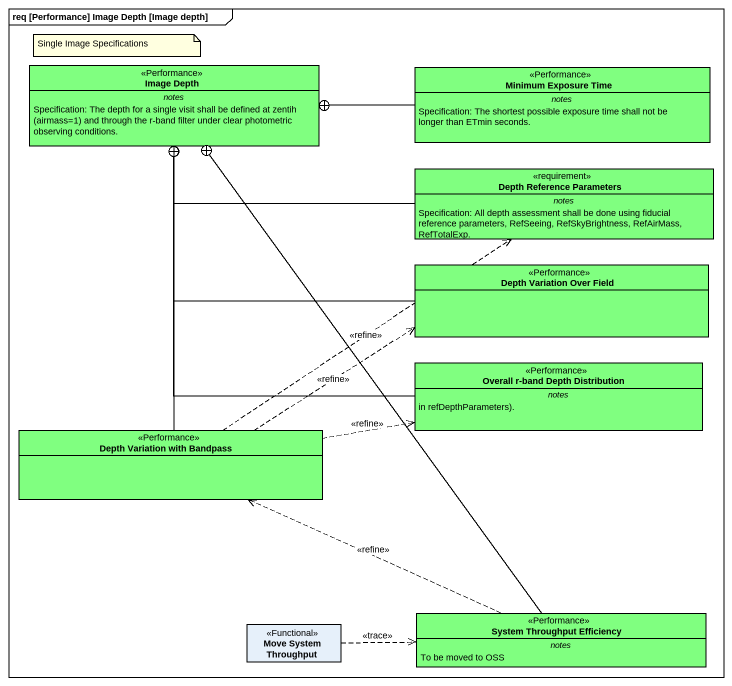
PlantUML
@startuml
mainframe req [Performance] Image Depth [Image depth]
hide circle
hide empty members
class "Image Depth" as Image_Depth <<Performance>> #80FF80 {
  -- notes --
  {field} Specification: The depth for a single visit shall be defined at zentih (airmass=1) and through the r-band filter under clear photometric observing conditions.
}
class "Minimum Exposure Time" as Minimum_Exposure_Time <<Performance>> #80FF80 {
  -- notes --
  Specification: The shortest possible exposure time shall not be longer than ETmin seconds.
}
class "Depth Reference Parameters" as Depth_Reference_Parameters <<requirement>> #80FF80 {
  -- notes --
  Specification: All depth assessment shall be done using fiducial reference parameters, RefSeeing, RefSkyBrightness, RefAirMass, RefTotalExp.
}
class "Depth Variation Over Field" as Depth_Variation_Over_Field <<Performance>> #80FF80
class "Overall r-band Depth Distribution" as Overall_r_band_Depth <<Performance>> #80FF80 {
  -- notes --
  in refDepthParameters).
}
class "Depth Variation with Bandpass" as Depth_Variation_with <<Performance>> #80FF80
class "Move System Throughput" as Move_System_Throughput <<Functional>>
class "System Throughput Efficiency" as System_Throughput_Efficiency <<Performance>> #80FF80 {
  -- notes --
  To be moved to OSS
}
Minimum_Exposure_Time -left-+ Image_Depth
Depth_Reference_Parameters -left-+ Image_Depth
Depth_Variation_Over_Field -left-+ Image_Depth
Overall_r_band_Depth -up-+ Image_Depth
Depth_Variation_with -up-+ Image_Depth
Depth_Variation_with .up.> Depth_Reference_Parameters : <<refine>>
Depth_Variation_with .right.> Depth_Variation_Over_Field : <<refine>>
Depth_Variation_with .right.> Overall_r_band_Depth : <<refine>>
Move_System_Throughput .right.> System_Throughput_Efficiency : <<trace>>
System_Throughput_Efficiency -up-+ Image_Depth
System_Throughput_Efficiency .left.> Depth_Variation_with : <<refine>>
note as N1
  Single Image Specifications
end note
@enduml
